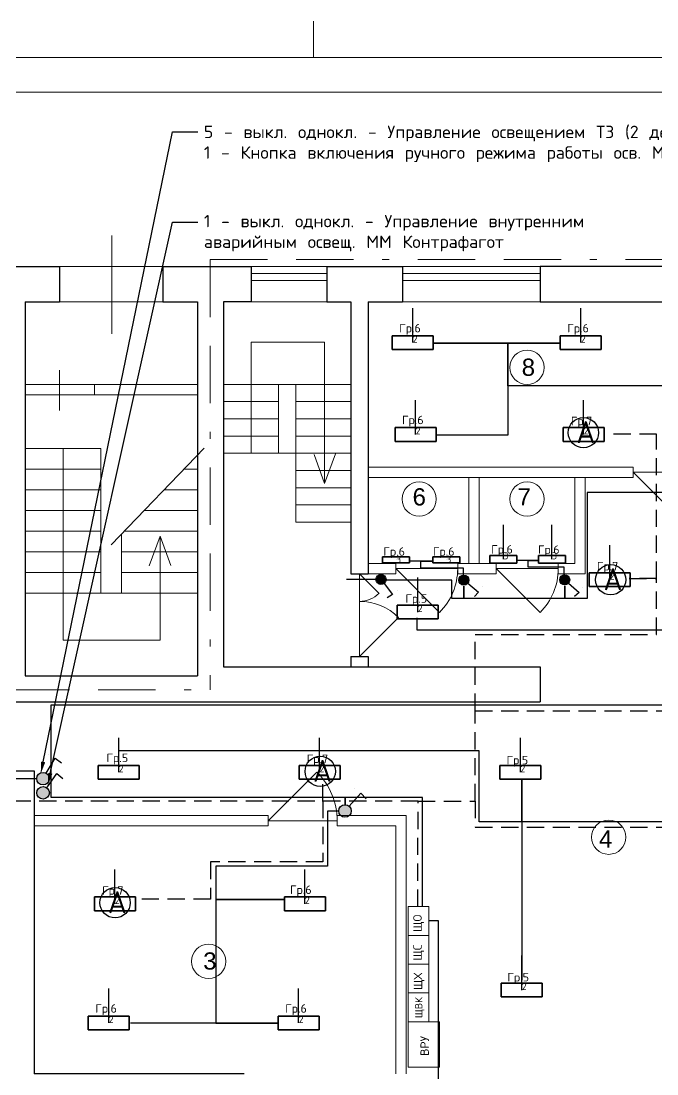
# Model space of a CAD drawing. Header units: metres. Extents: x -472 to 201, y -446 to -235.
# Drawn here: x -78.41 to -69.18, y -327.59 to -312.3 of the extents above; entities that cross this region are included whole.
import ezdxf
from ezdxf import colors
from ezdxf.entities.mleader import LeaderData, LeaderLine
from ezdxf.enums import TextEntityAlignment as Align
from ezdxf.math import Vec2, Vec3

# ---------------------------------------------------------------- set-up
doc = ezdxf.new("R2010")
doc.units = ezdxf.units.M
doc.header["$MEASUREMENT"] = 0
doc.linetypes.add('( Border )', pattern=[1.751, 0.5, -0.25, 0.5, -0.25, 0.001, -0.25])
doc.linetypes.add('( Hidden )', pattern=[0.375, 0.25, -0.125])
for name, color, linetype, lineweight in [('_Электрика', 7, 'Continuous', 15), ('Level 50', 7, 'Continuous', 0), ('Level 63', 7, 'Continuous', 0)]:
    doc.layers.add(name, color=color, linetype=linetype, lineweight=lineweight)
for name, color, linetype in [('DLXLUM', 220, 'Continuous'), ('DLXLUMEX', 220, 'Continuous'), ('Электрика', 7, 'Continuous')]:
    doc.layers.add(name, color=color, linetype=linetype)
doc.styles.get("Standard").update_dxf_attribs({"font": 'txt.shx'})
doc.styles.add('Style-Arial', font='arial.ttf')

# ---------------------------------------------------------------- blocks, each defined once
blk = doc.blocks.new('*U73')
at = {"color": 1}
blk.add_line((0, 0), (0, 500), dxfattribs=at)
for p, q in [((297.5, 100), (-297.5, 100)), ((-297.5, 100), (-297.5, -100)), ((-297.5, 100), (-297.5, -100)), ((-297.5, -100), (-297.5, 100)), ((-297.5, 100), (-297.5, 100)), ((297.5, 100), (-297.5, 100)), ((-297.5, 100), (-297.5, 100)), ((-297.5, 100), (297.5, 100)), ((-297.5, -100), (-297.5, 100)), ((-297.5, 100), (297.5, 100)), ((297.5, -100), (297.5, 100)), ((297.5, 100), (297.5, 100)), ((297.5, -100), (297.5, 100)), ((297.5, 100), (297.5, 100)), ((297.5, 100), (297.5, -100)), ((297.5, 100), (297.5, -100)), ((-297.5, -100), (297.5, -100)), ((-297.5, -100), (297.5, -100)), ((297.5, -100), (-297.5, -100)), ((-297.5, -100), (-297.5, -100)), ((-297.5, -100), (-297.5, -100)), ((297.5, -100), (-297.5, -100)), ((297.5, -100), (297.5, -100)), ((297.5, -100), (297.5, -100))]:
    blk.add_line(p, q)
at = {"layer": 'DLXLUMEX', "color": 7}
blk.add_text('2', height=100, dxfattribs=at).set_placement((0, 0))
blk = doc.blocks.new('*U74')
at = {"color": 1}
blk.add_line((0, 0), (0, 500), dxfattribs=at)
for p, q in [((297.5, 100), (-297.5, 100)), ((-297.5, 100), (-297.5, -100)), ((-297.5, 100), (-297.5, -100)), ((-297.5, -100), (-297.5, 100)), ((-297.5, 100), (-297.5, 100)), ((297.5, 100), (-297.5, 100)), ((-297.5, 100), (-297.5, 100)), ((-297.5, 100), (297.5, 100)), ((-297.5, -100), (-297.5, 100)), ((-297.5, 100), (297.5, 100)), ((297.5, -100), (297.5, 100)), ((297.5, 100), (297.5, 100)), ((297.5, -100), (297.5, 100)), ((297.5, 100), (297.5, 100)), ((297.5, 100), (297.5, -100)), ((297.5, 100), (297.5, -100)), ((-297.5, -100), (297.5, -100)), ((-297.5, -100), (297.5, -100)), ((297.5, -100), (-297.5, -100)), ((-297.5, -100), (-297.5, -100)), ((-297.5, -100), (-297.5, -100)), ((297.5, -100), (-297.5, -100)), ((297.5, -100), (297.5, -100)), ((297.5, -100), (297.5, -100))]:
    blk.add_line(p, q)
at = {"layer": 'DLXLUMEX', "color": 7}
blk.add_text('2', height=100, dxfattribs=at).set_placement((0, 0))
blk = doc.blocks.new('*U75')
at = {"color": 1}
blk.add_line((0, 0), (0, 500), dxfattribs=at)
for p, q in [((297.5, 100), (-297.5, 100)), ((-297.5, 100), (-297.5, -100)), ((-297.5, 100), (-297.5, -100)), ((-297.5, -100), (-297.5, 100)), ((-297.5, 100), (-297.5, 100)), ((297.5, 100), (-297.5, 100)), ((-297.5, 100), (-297.5, 100)), ((-297.5, 100), (297.5, 100)), ((-297.5, -100), (-297.5, 100)), ((-297.5, 100), (297.5, 100)), ((297.5, -100), (297.5, 100)), ((297.5, 100), (297.5, 100)), ((297.5, -100), (297.5, 100)), ((297.5, 100), (297.5, 100)), ((297.5, 100), (297.5, -100)), ((297.5, 100), (297.5, -100)), ((-297.5, -100), (297.5, -100)), ((-297.5, -100), (297.5, -100)), ((297.5, -100), (-297.5, -100)), ((-297.5, -100), (-297.5, -100)), ((-297.5, -100), (-297.5, -100)), ((297.5, -100), (-297.5, -100)), ((297.5, -100), (297.5, -100)), ((297.5, -100), (297.5, -100))]:
    blk.add_line(p, q)
at = {"layer": 'DLXLUMEX', "color": 7}
blk.add_text('2', height=100, dxfattribs=at).set_placement((0, 0))
blk = doc.blocks.new('*U77')
at = {"color": 1}
blk.add_line((0, 0), (0, 500), dxfattribs=at)
for p, q in [((297.5, 100), (-297.5, 100)), ((-297.5, 100), (-297.5, -100)), ((-297.5, -100), (-297.5, 100)), ((-297.5, 100), (-297.5, 100)), ((-297.5, 100), (-297.5, -100)), ((297.5, 100), (-297.5, 100)), ((-297.5, 100), (-297.5, 100)), ((-297.5, 100), (297.5, 100)), ((-297.5, -100), (-297.5, 100)), ((-297.5, 100), (297.5, 100)), ((297.5, -100), (297.5, 100)), ((297.5, 100), (297.5, 100)), ((297.5, -100), (297.5, 100)), ((297.5, 100), (297.5, 100)), ((297.5, 100), (297.5, -100)), ((297.5, 100), (297.5, -100)), ((-297.5, -100), (297.5, -100)), ((-297.5, -100), (297.5, -100)), ((297.5, -100), (-297.5, -100)), ((-297.5, -100), (-297.5, -100)), ((-297.5, -100), (-297.5, -100)), ((297.5, -100), (-297.5, -100)), ((297.5, -100), (297.5, -100)), ((297.5, -100), (297.5, -100))]:
    blk.add_line(p, q)
at = {"layer": 'DLXLUMEX', "color": 7}
blk.add_text('2', height=100, dxfattribs=at).set_placement((0, 0))
blk = doc.blocks.new('*U79')
at = {"color": 1}
blk.add_line((0, 0), (0, 500), dxfattribs=at)
for p, q in [((297.5, 100), (-297.5, 100)), ((-297.5, 100), (-297.5, -100)), ((-297.5, 100), (-297.5, -100)), ((-297.5, -100), (-297.5, 100)), ((-297.5, 100), (-297.5, 100)), ((297.5, 100), (-297.5, 100)), ((-297.5, 100), (-297.5, 100)), ((-297.5, 100), (297.5, 100)), ((-297.5, -100), (-297.5, 100)), ((-297.5, 100), (297.5, 100)), ((297.5, -100), (297.5, 100)), ((297.5, 100), (297.5, 100)), ((297.5, -100), (297.5, 100)), ((297.5, 100), (297.5, 100)), ((297.5, 100), (297.5, -100)), ((297.5, 100), (297.5, -100)), ((-297.5, -100), (297.5, -100)), ((-297.5, -100), (297.5, -100)), ((297.5, -100), (-297.5, -100)), ((-297.5, -100), (-297.5, -100)), ((-297.5, -100), (-297.5, -100)), ((297.5, -100), (-297.5, -100)), ((297.5, -100), (297.5, -100)), ((297.5, -100), (297.5, -100))]:
    blk.add_line(p, q)
at = {"layer": 'DLXLUMEX', "color": 7}
blk.add_text('2', height=100, dxfattribs=at).set_placement((0, 0))
blk = doc.blocks.new('*U82')
at = {"color": 1}
blk.add_line((0, 0), (0, 500), dxfattribs=at)
for p, q in [((297.5, 100), (-297.5, 100)), ((-297.5, 100), (-297.5, -100)), ((-297.5, 100), (-297.5, -100)), ((-297.5, -100), (-297.5, 100)), ((-297.5, 100), (-297.5, 100)), ((297.5, 100), (-297.5, 100)), ((-297.5, 100), (-297.5, 100)), ((-297.5, 100), (297.5, 100)), ((-297.5, -100), (-297.5, 100)), ((-297.5, 100), (297.5, 100)), ((297.5, -100), (297.5, 100)), ((297.5, 100), (297.5, 100)), ((297.5, -100), (297.5, 100)), ((297.5, 100), (297.5, 100)), ((297.5, 100), (297.5, -100)), ((297.5, 100), (297.5, -100)), ((-297.5, -100), (297.5, -100)), ((-297.5, -100), (297.5, -100)), ((297.5, -100), (-297.5, -100)), ((-297.5, -100), (-297.5, -100)), ((-297.5, -100), (-297.5, -100)), ((297.5, -100), (-297.5, -100)), ((297.5, -100), (297.5, -100)), ((297.5, -100), (297.5, -100))]:
    blk.add_line(p, q)
at = {"layer": 'DLXLUMEX', "color": 7}
blk.add_text('2', height=100, dxfattribs=at).set_placement((0, 0))
blk = doc.blocks.new('*U83')
at = {"color": 1}
blk.add_line((0, 0), (0, 500), dxfattribs=at)
for p, q in [((297.5, 100), (-297.5, 100)), ((-297.5, 100), (-297.5, -100)), ((-297.5, 100), (-297.5, -100)), ((-297.5, -100), (-297.5, 100)), ((-297.5, 100), (-297.5, 100)), ((297.5, 100), (-297.5, 100)), ((-297.5, 100), (-297.5, 100)), ((-297.5, 100), (297.5, 100)), ((-297.5, -100), (-297.5, 100)), ((-297.5, 100), (297.5, 100)), ((297.5, -100), (297.5, 100)), ((297.5, 100), (297.5, 100)), ((297.5, -100), (297.5, 100)), ((297.5, 100), (297.5, 100)), ((297.5, 100), (297.5, -100)), ((297.5, 100), (297.5, -100)), ((-297.5, -100), (297.5, -100)), ((-297.5, -100), (297.5, -100)), ((297.5, -100), (-297.5, -100)), ((-297.5, -100), (-297.5, -100)), ((-297.5, -100), (-297.5, -100)), ((297.5, -100), (-297.5, -100)), ((297.5, -100), (297.5, -100)), ((297.5, -100), (297.5, -100))]:
    blk.add_line(p, q)
at = {"layer": 'DLXLUMEX', "color": 7}
blk.add_text('2', height=100, dxfattribs=at).set_placement((0, 0))
blk = doc.blocks.new('*U84')
at = {"color": 1}
blk.add_line((0, 0), (0, 500), dxfattribs=at)
for p, q in [((297.5, 100), (-297.5, 100)), ((-297.5, 100), (-297.5, -100)), ((-297.5, 100), (-297.5, -100)), ((-297.5, -100), (-297.5, 100)), ((-297.5, 100), (-297.5, 100)), ((297.5, 100), (-297.5, 100)), ((-297.5, 100), (-297.5, 100)), ((-297.5, 100), (297.5, 100)), ((-297.5, -100), (-297.5, 100)), ((-297.5, 100), (297.5, 100)), ((297.5, -100), (297.5, 100)), ((297.5, 100), (297.5, 100)), ((297.5, -100), (297.5, 100)), ((297.5, 100), (297.5, 100)), ((297.5, 100), (297.5, -100)), ((297.5, 100), (297.5, -100)), ((-297.5, -100), (297.5, -100)), ((-297.5, -100), (297.5, -100)), ((297.5, -100), (-297.5, -100)), ((-297.5, -100), (-297.5, -100)), ((-297.5, -100), (-297.5, -100)), ((297.5, -100), (-297.5, -100)), ((297.5, -100), (297.5, -100)), ((297.5, -100), (297.5, -100))]:
    blk.add_line(p, q)
at = {"layer": 'DLXLUMEX', "color": 7}
blk.add_text('2', height=100, dxfattribs=at).set_placement((0, 0))
blk = doc.blocks.new('*U85')
at = {"color": 1}
blk.add_line((0, 0), (0, 500), dxfattribs=at)
for p, q in [((297.5, 100), (-297.5, 100)), ((-297.5, 100), (-297.5, -100)), ((-297.5, 100), (-297.5, -100)), ((-297.5, -100), (-297.5, 100)), ((-297.5, 100), (-297.5, 100)), ((297.5, 100), (-297.5, 100)), ((-297.5, 100), (-297.5, 100)), ((-297.5, 100), (297.5, 100)), ((-297.5, -100), (-297.5, 100)), ((-297.5, 100), (297.5, 100)), ((297.5, -100), (297.5, 100)), ((297.5, 100), (297.5, 100)), ((297.5, -100), (297.5, 100)), ((297.5, 100), (297.5, 100)), ((297.5, 100), (297.5, -100)), ((297.5, 100), (297.5, -100)), ((-297.5, -100), (297.5, -100)), ((-297.5, -100), (297.5, -100)), ((297.5, -100), (-297.5, -100)), ((-297.5, -100), (-297.5, -100)), ((-297.5, -100), (-297.5, -100)), ((297.5, -100), (-297.5, -100)), ((297.5, -100), (297.5, -100)), ((297.5, -100), (297.5, -100))]:
    blk.add_line(p, q)
at = {"layer": 'DLXLUMEX', "color": 7}
blk.add_text('2', height=100, dxfattribs=at).set_placement((0, 0))
blk = doc.blocks.new('*U86')
at = {"color": 1}
blk.add_line((0, 0), (0, 500), dxfattribs=at)
for p, q in [((297.5, 100), (-297.5, 100)), ((-297.5, 100), (-297.5, -100)), ((-297.5, 100), (-297.5, -100)), ((-297.5, -100), (-297.5, 100)), ((-297.5, 100), (-297.5, 100)), ((297.5, 100), (-297.5, 100)), ((-297.5, 100), (-297.5, 100)), ((-297.5, 100), (297.5, 100)), ((-297.5, -100), (-297.5, 100)), ((-297.5, 100), (297.5, 100)), ((297.5, -100), (297.5, 100)), ((297.5, 100), (297.5, 100)), ((297.5, -100), (297.5, 100)), ((297.5, 100), (297.5, 100)), ((297.5, 100), (297.5, -100)), ((297.5, 100), (297.5, -100)), ((-297.5, -100), (297.5, -100)), ((-297.5, -100), (297.5, -100)), ((297.5, -100), (-297.5, -100)), ((-297.5, -100), (-297.5, -100)), ((-297.5, -100), (-297.5, -100)), ((297.5, -100), (-297.5, -100)), ((297.5, -100), (297.5, -100)), ((297.5, -100), (297.5, -100))]:
    blk.add_line(p, q)
at = {"layer": 'DLXLUMEX', "color": 7}
blk.add_text('2', height=100, dxfattribs=at).set_placement((0, 0))
blk = doc.blocks.new('*U90')
at = {"color": 1}
blk.add_line((0, 0), (0, 500), dxfattribs=at)
for p, q in [((297.5, 100), (-297.5, 100)), ((-297.5, 100), (-297.5, -100)), ((-297.5, 100), (-297.5, -100)), ((-297.5, -100), (-297.5, 100)), ((-297.5, 100), (-297.5, 100)), ((297.5, 100), (-297.5, 100)), ((-297.5, 100), (-297.5, 100)), ((-297.5, 100), (297.5, 100)), ((-297.5, -100), (-297.5, 100)), ((-297.5, 100), (297.5, 100)), ((297.5, -100), (297.5, 100)), ((297.5, 100), (297.5, 100)), ((297.5, -100), (297.5, 100)), ((297.5, 100), (297.5, 100)), ((297.5, 100), (297.5, -100)), ((297.5, 100), (297.5, -100)), ((-297.5, -100), (297.5, -100)), ((-297.5, -100), (297.5, -100)), ((297.5, -100), (-297.5, -100)), ((-297.5, -100), (-297.5, -100)), ((-297.5, -100), (-297.5, -100)), ((297.5, -100), (-297.5, -100)), ((297.5, -100), (297.5, -100)), ((297.5, -100), (297.5, -100))]:
    blk.add_line(p, q)
at = {"layer": 'DLXLUMEX', "color": 7}
blk.add_text('2', height=100, dxfattribs=at).set_placement((0, 0))
blk = doc.blocks.new('*U91')
at = {"color": 1}
blk.add_line((0, 0), (0, 500), dxfattribs=at)
for p, q in [((297.5, 100), (-297.5, 100)), ((-297.5, 100), (-297.5, -100)), ((-297.5, 100), (-297.5, -100)), ((-297.5, -100), (-297.5, 100)), ((-297.5, 100), (-297.5, 100)), ((297.5, 100), (-297.5, 100)), ((-297.5, 100), (-297.5, 100)), ((-297.5, 100), (297.5, 100)), ((-297.5, -100), (-297.5, 100)), ((-297.5, 100), (297.5, 100)), ((297.5, -100), (297.5, 100)), ((297.5, 100), (297.5, 100)), ((297.5, -100), (297.5, 100)), ((297.5, 100), (297.5, 100)), ((297.5, 100), (297.5, -100)), ((297.5, 100), (297.5, -100)), ((-297.5, -100), (297.5, -100)), ((-297.5, -100), (297.5, -100)), ((297.5, -100), (-297.5, -100)), ((-297.5, -100), (-297.5, -100)), ((-297.5, -100), (-297.5, -100)), ((297.5, -100), (-297.5, -100)), ((297.5, -100), (297.5, -100)), ((297.5, -100), (297.5, -100))]:
    blk.add_line(p, q)
at = {"layer": 'DLXLUMEX', "color": 7}
blk.add_text('2', height=100, dxfattribs=at).set_placement((0, 0))
blk = doc.blocks.new('*U93')
at = {"color": 1}
blk.add_line((0, 0), (0, 500), dxfattribs=at)
for p, q in [((297.5, 100), (-297.5, 100)), ((-297.5, 100), (-297.5, -100)), ((-297.5, 100), (-297.5, -100)), ((-297.5, -100), (-297.5, 100)), ((-297.5, 100), (-297.5, 100)), ((297.5, 100), (-297.5, 100)), ((-297.5, 100), (-297.5, 100)), ((-297.5, 100), (297.5, 100)), ((-297.5, -100), (-297.5, 100)), ((-297.5, 100), (297.5, 100)), ((297.5, -100), (297.5, 100)), ((297.5, 100), (297.5, 100)), ((297.5, -100), (297.5, 100)), ((297.5, 100), (297.5, 100)), ((297.5, 100), (297.5, -100)), ((297.5, 100), (297.5, -100)), ((-297.5, -100), (297.5, -100)), ((-297.5, -100), (297.5, -100)), ((297.5, -100), (-297.5, -100)), ((-297.5, -100), (-297.5, -100)), ((-297.5, -100), (-297.5, -100)), ((297.5, -100), (-297.5, -100)), ((297.5, -100), (297.5, -100)), ((297.5, -100), (297.5, -100))]:
    blk.add_line(p, q)
at = {"layer": 'DLXLUMEX', "color": 7}
blk.add_text('2', height=100, dxfattribs=at).set_placement((0, 0))
blk = doc.blocks.new('*U94')
at = {"color": 1}
blk.add_line((0, 0), (0, 500), dxfattribs=at)
for p, q in [((297.5, 100), (-297.5, 100)), ((-297.5, 100), (-297.5, -100)), ((-297.5, 100), (-297.5, -100)), ((-297.5, -100), (-297.5, 100)), ((-297.5, 100), (-297.5, 100)), ((297.5, 100), (-297.5, 100)), ((-297.5, 100), (-297.5, 100)), ((-297.5, 100), (297.5, 100)), ((-297.5, -100), (-297.5, 100)), ((-297.5, 100), (297.5, 100)), ((297.5, -100), (297.5, 100)), ((297.5, 100), (297.5, 100)), ((297.5, -100), (297.5, 100)), ((297.5, 100), (297.5, 100)), ((297.5, 100), (297.5, -100)), ((297.5, 100), (297.5, -100)), ((-297.5, -100), (297.5, -100)), ((-297.5, -100), (297.5, -100)), ((297.5, -100), (-297.5, -100)), ((-297.5, -100), (-297.5, -100)), ((-297.5, -100), (-297.5, -100)), ((297.5, -100), (-297.5, -100)), ((297.5, -100), (297.5, -100)), ((297.5, -100), (297.5, -100))]:
    blk.add_line(p, q)
at = {"layer": 'DLXLUMEX', "color": 7}
blk.add_text('2', height=100, dxfattribs=at).set_placement((0, 0))
blk = doc.blocks.new('*U95')
at = {"color": 1}
blk.add_line((0, 0), (0, 500), dxfattribs=at)
for p, q in [((196, 54), (-196, 54)), ((-196, 54), (-196, -54)), ((-196, 54), (-196, -54)), ((-196, -54), (-196, 54)), ((-196, 54), (-196, 54)), ((196, 54), (-196, 54)), ((-196, 54), (-196, 54)), ((-196, 54), (196, 54)), ((-196, -54), (-196, 54)), ((-196, 54), (196, 54)), ((196, -54), (196, 54)), ((196, 54), (196, 54)), ((196, -54), (196, 54)), ((196, 54), (196, 54)), ((196, 54), (196, -54)), ((196, 54), (196, -54)), ((-196, -54), (196, -54)), ((-196, -54), (196, -54)), ((196, -54), (-196, -54)), ((-196, -54), (-196, -54)), ((-196, -54), (-196, -54)), ((196, -54), (-196, -54)), ((196, -54), (196, -54)), ((196, -54), (196, -54))]:
    blk.add_line(p, q)
at = {"layer": 'DLXLUMEX', "color": 7}
blk.add_text('3', height=100, dxfattribs=at).set_placement((0, 0))
blk = doc.blocks.new('*U96')
at = {"color": 1}
blk.add_line((0, 0), (0, 500), dxfattribs=at)
for p, q in [((196, 54), (-196, 54)), ((-196, 54), (-196, -54)), ((-196, 54), (-196, -54)), ((-196, -54), (-196, 54)), ((-196, 54), (-196, 54)), ((196, 54), (-196, 54)), ((-196, 54), (-196, 54)), ((-196, 54), (196, 54)), ((-196, -54), (-196, 54)), ((-196, 54), (196, 54)), ((196, -54), (196, 54)), ((196, 54), (196, 54)), ((196, -54), (196, 54)), ((196, 54), (196, 54)), ((196, 54), (196, -54)), ((196, 54), (196, -54)), ((-196, -54), (196, -54)), ((-196, -54), (196, -54)), ((196, -54), (-196, -54)), ((-196, -54), (-196, -54)), ((-196, -54), (-196, -54)), ((196, -54), (-196, -54)), ((196, -54), (196, -54)), ((196, -54), (196, -54))]:
    blk.add_line(p, q)
at = {"layer": 'DLXLUMEX', "color": 7}
blk.add_text('3', height=100, dxfattribs=at).set_placement((0, 0))
blk = doc.blocks.new('*U97')
for p, q in [((196, 84), (-196, 84)), ((-196, 84), (-196, 0)), ((-196, 84), (196, 84)), ((-196, 0), (-196, 84)), ((-196, 84), (-196, 84)), ((-196, 84), (-196, 0)), ((-196, 0), (-196, 84)), ((-196, 84), (196, 84)), ((196, 84), (-196, 84)), ((-196, 84), (-196, 84)), ((-196, 0), (-196, 0)), ((-196, 0), (196, 0)), ((196, 0), (-196, 0)), ((-196, 0), (196, 0)), ((196, 0), (-196, 0)), ((-196, 0), (-196, 0)), ((196, 0), (196, 84)), ((196, 84), (196, 0)), ((196, 0), (196, 84)), ((196, 84), (196, 84)), ((196, 84), (196, 0)), ((196, 84), (196, 84)), ((196, 0), (196, 0)), ((196, 0), (196, 0))]:
    blk.add_line(p, q)
at = {"color": 1}
blk.add_line((0, 42), (0, 42), dxfattribs=at)
at = {"layer": 'DLXLUMEX', "color": 7}
blk.add_text('3', height=100, dxfattribs=at).set_placement((0, 0))
blk = doc.blocks.new('*U98')
for p, q in [((196, 84), (-196, 84)), ((-196, 84), (-196, 0)), ((-196, 84), (196, 84)), ((-196, 0), (-196, 84)), ((-196, 84), (-196, 84)), ((-196, 84), (-196, 0)), ((-196, 0), (-196, 84)), ((-196, 84), (196, 84)), ((196, 84), (-196, 84)), ((-196, 84), (-196, 84)), ((-196, 0), (-196, 0)), ((-196, 0), (196, 0)), ((196, 0), (-196, 0)), ((-196, 0), (196, 0)), ((196, 0), (-196, 0)), ((-196, 0), (-196, 0)), ((196, 0), (196, 84)), ((196, 84), (196, 0)), ((196, 0), (196, 84)), ((196, 84), (196, 84)), ((196, 84), (196, 0)), ((196, 84), (196, 84)), ((196, 0), (196, 0)), ((196, 0), (196, 0))]:
    blk.add_line(p, q)
at = {"color": 1}
blk.add_line((0, 42), (0, 42), dxfattribs=at)
at = {"layer": 'DLXLUMEX', "color": 7}
blk.add_text('3', height=100, dxfattribs=at).set_placement((0, 0))
blk = doc.blocks.new('*U224')
at = {"true_color": 0xffffff}
h = blk.add_hatch(color=7, dxfattribs=at)
h.dxf.hatch_style = 1
h.paths.add_polyline_path([(10.21, 6.11, 1), (0.09, 4.19, 1)])
at = {"color": 0, "lineweight": 30}
for p, q in [((1.43, 24.8), (1.43, 24.8)), ((5.84, 10.25), (7.78, 24.57)), ((7.78, 24.57), (13.91, 23.13))]:
    blk.add_line(p, q, dxfattribs=at)
blk.add_circle((5.15, 5.15), 5.15, dxfattribs=at)
blk = doc.blocks.new('Выкл.ОУ.IP20-23.однополюсный')
at = {"true_color": 0xffffff}
h = blk.add_hatch(color=7, dxfattribs=at)
h.dxf.hatch_style = 1
h.paths.add_polyline_path([(10.3, 5.15, 1), (0, 5.15, 1)])
at = {"color": 0, "lineweight": 30}
for p, q in [((5.15, 25.15), (5.15, 25.15)), ((6.78, 10.03), (11.35, 23.75)), ((11.35, 23.75), (17.1, 21.19))]:
    blk.add_line(p, q, dxfattribs=at)
blk.add_circle((5.15, 5.15), 5.15, dxfattribs=at)
blk = doc.blocks.new('*U218')
at = {"true_color": 0xffffff}
h = blk.add_hatch(color=7, dxfattribs=at)
h.dxf.hatch_style = 1
h.paths.add_polyline_path([(21.4, 9.1, 1), (21.3, 19.4, 1)])
at = {"color": 0, "lineweight": 30}
for p, q in [((26.2, 12.7), (40, 8.2)), ((41.4, 14.4), (41.4, 14.4)), ((40, 8.2), (37.4, 2.4))]:
    blk.add_line(p, q, dxfattribs=at)
blk.add_circle((21.4, 14.3), 5.15, dxfattribs=at)
blk = doc.blocks.new('*U217')
at = {"true_color": 0xffffff}
h = blk.add_hatch(color=7, dxfattribs=at)
h.dxf.hatch_style = 1
h.paths.add_polyline_path([(4.8, 2, 1), (4.4, 12.3, 1)])
at = {"color": 0, "lineweight": 30}
for p, q in [((9.5, 5.8), (23.4, 1.8)), ((23.4, 1.8), (21.1, -4)), ((24.6, 8.1), (24.6, 8.1))]:
    blk.add_line(p, q, dxfattribs=at)
blk.add_circle((4.6, 7.2), 5.15, dxfattribs=at)
blk = doc.blocks.new('*U221')
at = {"true_color": 0xffffff}
h = blk.add_hatch(color=7, dxfattribs=at)
h.dxf.hatch_style = 1
h.paths.add_polyline_path([(-10.4, -4.5, 1), (-8.4, 5.6, 1)])
at = {"color": 0, "lineweight": 30}
for p, q in [((-4.9, -2), (7.6, -9.2)), ((7.6, -9.2), (4, -14.3)), ((10.2, -3.4), (10.2, -3.4))]:
    blk.add_line(p, q, dxfattribs=at)
blk.add_circle((-9.4, 0.5), 5.15, dxfattribs=at)
blk = doc.blocks.new('*U225')
at = {"true_color": 0xffffff}
h = blk.add_hatch(color=7, dxfattribs=at)
h.dxf.hatch_style = 1
h.paths.add_polyline_path([(10.27, 5.7, 1), (0.03, 4.59, 1)])
at = {"color": 0, "lineweight": 30}
for p, q in [((2.99, 25.03), (2.99, 25.03)), ((6.24, 10.18), (9.3, 24.31)), ((9.3, 24.31), (15.3, 22.38))]:
    blk.add_line(p, q, dxfattribs=at)
blk.add_circle((5.15, 5.15), 5.15, dxfattribs=at)

msp = doc.modelspace()

# ---------------------------------------------------------------- linework, layer by layer
at = {"color": 7, "linetype": 'Continuous', "lineweight": 13}
for p, q in [((-77.098, -315.416), (-77.098, -316.846)), ((-77.854, -315.868), (-76.354, -315.868)), ((-73.974, -315.868), (-75.074, -315.868)), ((-70.874, -315.868), (-72.874, -315.868)), ((-76.354, -316.378), (-77.854, -316.378)), ((-75.074, -316.378), (-73.974, -316.378)), ((-72.874, -316.378), (-70.874, -316.378)), ((-77.856, -317.373), (-77.856, -317.955)), ((-78.354, -317.578), (-75.854, -317.578)), ((-77.346, -317.578), (-77.346, -317.728)), ((-78.354, -317.728), (-75.854, -317.728)), ((-73.374, -318.778), (-69.524, -318.778)), ((-69.524, -318.778), (-69.524, -318.928)), ((-73.374, -318.928), (-69.524, -318.928)), ((-71.914, -318.928), (-71.914, -320.178)), ((-71.764, -318.928), (-71.764, -320.178)), ((-70.374, -318.928), (-70.374, -320.178)), ((-70.224, -318.928), (-70.224, -320.328)), ((-73.374, -320.178), (-72.974, -320.178)), ((-72.974, -320.178), (-72.974, -320.328)), ((-72.074, -320.178), (-72.074, -320.328)), ((-72.074, -320.178), (-71.514, -320.178)), ((-71.514, -320.178), (-71.514, -320.328)), ((-70.614, -320.178), (-70.614, -320.328)), ((-70.614, -320.178), (-70.374, -320.178)), ((-73.374, -320.328), (-72.974, -320.328)), ((-72.074, -320.328), (-71.514, -320.328)), ((-70.614, -320.328), (-70.224, -320.328)), ((-74.824, -323.838), (-78.224, -323.838)), ((-74.824, -323.838), (-74.824, -323.988)), ((-72.824, -323.838), (-73.824, -323.838)), ((-73.824, -323.838), (-73.824, -323.988)), ((-72.824, -323.838), (-72.824, -327.588)), ((-74.824, -323.988), (-78.224, -323.988)), ((-72.974, -323.988), (-73.824, -323.988)), ((-72.974, -323.988), (-72.974, -327.588))]:
    msp.add_line(p, q, dxfattribs=at)
at = {"color": 7, "linetype": 'Continuous', "lineweight": 30}
for p, q in [((-79.134, -315.868), (-77.854, -315.868)), ((-77.854, -315.868), (-77.854, -316.378)), ((-76.354, -315.868), (-76.354, -316.378)), ((-76.354, -315.868), (-75.074, -315.868)), ((-75.074, -315.868), (-75.074, -316.378)), ((-73.974, -315.868), (-73.974, -316.378)), ((-73.974, -315.868), (-72.874, -315.868)), ((-72.874, -315.868), (-72.874, -316.378)), ((-70.874, -315.868), (-70.874, -316.378)), ((-65.764, -315.868), (-70.874, -315.868)), ((-78.354, -316.378), (-78.354, -321.808)), ((-78.354, -316.378), (-77.854, -316.378)), ((-76.354, -316.378), (-75.854, -316.378)), ((-75.854, -316.378), (-75.854, -321.808)), ((-75.474, -316.378), (-75.474, -321.678)), ((-75.074, -316.378), (-75.474, -316.378)), ((-73.974, -316.378), (-73.624, -316.378)), ((-73.624, -316.378), (-73.624, -320.328)), ((-73.374, -316.378), (-72.874, -316.378)), ((-73.374, -316.378), (-73.374, -320.328)), ((-70.874, -316.378), (-66.274, -316.378)), ((-73.624, -320.328), (-73.374, -320.328)), ((-73.624, -321.528), (-73.374, -321.528)), ((-73.624, -321.528), (-73.624, -321.678)), ((-73.374, -321.528), (-73.374, -321.678)), ((-75.474, -321.678), (-70.874, -321.678)), ((-70.874, -321.678), (-70.874, -322.188)), ((-78.354, -321.808), (-75.854, -321.808)), ((-78.734, -322.188), (-78.224, -322.188)), ((-78.224, -322.188), (-70.874, -322.188)), ((-78.734, -323.188), (-78.224, -323.188)), ((-78.224, -323.188), (-78.224, -327.588)), ((-75.174, -327.588), (-78.224, -327.588))]:
    msp.add_line(p, q, dxfattribs=at)
at = {"color": 1, "linetype": '( Border )', "lineweight": 13, "ltscale": 1.666667}
for p, q in [((-75.67, -315.767), (-65.679, -315.767)), ((-75.67, -315.767), (-75.67, -322.011)), ((-78.545, -322.011), (-75.67, -322.011))]:
    msp.add_line(p, q, dxfattribs=at)
at = {"color": 7, "linetype": 'Continuous', "lineweight": 0}
for p, q in [((-73.974, -315.968), (-75.074, -315.968)), ((-70.874, -315.968), (-72.874, -315.968)), ((-73.974, -316.068), (-75.074, -316.068)), ((-70.874, -316.068), (-72.874, -316.068)), ((-75.474, -317.578), (-73.624, -317.578)), ((-74.674, -317.578), (-74.674, -318.578)), ((-74.424, -319.578), (-74.424, -317.578)), ((-75.474, -317.828), (-74.674, -317.828)), ((-74.424, -317.828), (-73.624, -317.828)), ((-75.474, -318.078), (-74.674, -318.078)), ((-74.424, -318.078), (-73.624, -318.078)), ((-75.474, -318.328), (-74.674, -318.328)), ((-74.424, -318.328), (-73.624, -318.328)), ((-75.755, -318.504), (-77.107, -319.908)), ((-78.354, -318.508), (-77.254, -318.508)), ((-77.254, -318.508), (-77.254, -320.608)), ((-75.474, -318.578), (-74.424, -318.578)), ((-74.424, -318.578), (-73.624, -318.578)), ((-74.16, -318.596), (-74.007, -319.019)), ((-73.847, -318.587), (-74.007, -319.019)), ((-78.354, -318.808), (-77.254, -318.808)), ((-76.047, -318.808), (-75.854, -318.808)), ((-74.424, -318.828), (-73.624, -318.828)), ((-69.524, -318.853), (-68.624, -318.853)), ((-69.524, -318.853), (-68.888, -319.489)), ((-78.354, -319.108), (-77.254, -319.108)), ((-76.336, -319.108), (-75.854, -319.108)), ((-74.424, -319.078), (-73.624, -319.078)), ((-78.354, -319.408), (-77.254, -319.408)), ((-76.625, -319.408), (-75.854, -319.408)), ((-74.424, -319.328), (-73.624, -319.328)), ((-78.354, -319.708), (-77.254, -319.708)), ((-76.914, -319.708), (-75.854, -319.708)), ((-74.424, -319.578), (-73.624, -319.578)), ((-76.954, -319.75), (-76.954, -320.608)), ((-76.392, -319.782), (-76.552, -320.213)), ((-76.392, -319.782), (-76.239, -320.205)), ((-78.354, -320.008), (-77.254, -320.008)), ((-76.954, -320.008), (-75.854, -320.008)), ((-78.354, -320.308), (-77.254, -320.308)), ((-76.954, -320.308), (-75.854, -320.308)), ((-73.499, -320.328), (-73.499, -321.528)), ((-73.499, -320.328), (-73.217, -320.61)), ((-72.974, -320.253), (-72.074, -320.253)), ((-72.974, -320.253), (-72.338, -320.889)), ((-71.514, -320.253), (-70.614, -320.253)), ((-71.514, -320.253), (-70.878, -320.889)), ((-78.354, -320.608), (-75.854, -320.608)), ((-73.499, -321.528), (-72.934, -320.962)), ((-74.824, -323.913), (-74.117, -323.205)), ((-74.824, -323.913), (-73.824, -323.913))]:
    msp.add_line(p, q, dxfattribs=at)
at = {"color": 7, "linetype": 'Continuous', "lineweight": 0, "flags": 128}
for points in [[(-75.074, -318.578), (-75.074, -316.964), (-74.007, -316.964), (-74.007, -319.019)], [(-77.804, -318.508), (-77.804, -321.289), (-76.392, -321.289), (-76.392, -319.782)]]:
    msp.add_lwpolyline(points, dxfattribs=at)
at = {"color": 7, "linetype": 'Continuous', "lineweight": 13}
for points in [[(-72.793, -325.576), (-72.492, -325.576), (-72.492, -325.158), (-72.793, -325.158)], [(-72.793, -325.994), (-72.492, -325.994), (-72.492, -325.576), (-72.793, -325.576)], [(-72.793, -326.412), (-72.492, -326.412), (-72.492, -325.994), (-72.793, -325.994)], [(-72.793, -326.83), (-72.492, -326.83), (-72.492, -326.412), (-72.793, -326.412)], [(-72.793, -327.49), (-72.338, -327.49), (-72.338, -326.83), (-72.793, -326.83)]]:
    msp.add_lwpolyline(points, close=True, dxfattribs=at)
at = {"color": 7, "linetype": 'Continuous', "lineweight": 0}
for centre in [(-71.066, -317.331), (-72.633, -319.243), (-71.066, -319.243), (-69.88, -324.151), (-75.691, -325.954)]:
    msp.add_circle(centre, 0.249, dxfattribs=at)
at = {"color": 1, "linetype": 'ByBlock', "transparency": 33554687}
for centre in [(-70.248, -318.279), (-69.852, -320.414), (-74.07, -323.195), (-77.049, -325.102)]:
    msp.add_circle(centre, 0.22, dxfattribs=at)
at = {"color": 7, "linetype": 'Continuous', "lineweight": 0}
for centre, radius, start, end in [((-72.974, -320.253), 0.9, 315, 0), ((-71.514, -320.253), 0.9, 315, 0), ((-73.499, -320.328), 0.4, 270, 315), ((-73.499, -321.528), 0.8, 45, 90), ((-74.824, -323.913), 1, 0, 45)]:
    msp.add_arc(centre, radius, start, end, dxfattribs=at)
at = {"layer": '_Электрика', "color": 2, "lineweight": 30, "true_color": 0xf1eb1f}
for points in [[(-68.558, -318.586), (-68.558, -317.601), (-71.348, -317.601), (-71.348, -316.98), (-70.595, -316.98), (-72.43, -316.98), (-71.348, -316.98), (-71.348, -317.601), (-71.348, -318.276), (-71.348, -318.317), (-72.375, -318.317)], [(-71.988, -320.341), (-71.988, -320.244), (-72.608, -320.244), (-72.608, -320.145), (-72.434, -320.145), (-72.767, -320.145)], [(-66.453, -320.061), (-67.304, -320.061), (-67.304, -320.638), (-67.684, -320.638), (-67.684, -320.501), (-67.684, -320.638), (-67.684, -321.147), (-72.662, -321.147), (-72.662, -320.965)], [(-70.526, -320.338), (-70.526, -320.23), (-71.052, -320.23), (-71.052, -320.136), (-70.902, -320.136), (-71.206, -320.136)], [(-73.263, -320.411), (-73.687, -320.411)], [(-78.192, -323.303), (-78.808, -323.303), (-78.808, -323.58), (-79.323, -323.58), (-79.323, -322.721), (-79.51, -322.721), (-79.324, -322.725), (-79.323, -323.58), (-79.775, -323.58), (-79.775, -323.931), (-80.132, -323.931), (-79.775, -323.931), (-79.775, -324.366), (-80.469, -324.366), (-80.469, -325.132), (-80.128, -325.132), (-81.92, -325.132)], [(-71.142, -323.927), (-71.761, -323.927), (-71.761, -322.898), (-77, -322.898), (-77, -323.084)], [(-66.48, -323.927), (-68.244, -323.927), (-68.244, -323.296), (-68.244, -323.927), (-71.142, -323.927), (-71.142, -323.32), (-71.142, -326.228)]]:
    msp.add_lwpolyline(points, dxfattribs=at)
at = {"layer": '_Электрика', "color": 1, "linetype": '( Hidden )', "lineweight": 30}
for points in [[(-71.818, -322.315), (-71.818, -321.211), (-69.186, -321.211), (-69.186, -320.397), (-69.583, -320.397), (-69.186, -320.397), (-69.186, -318.299), (-69.953, -318.299)], [(-71.818, -323.627), (-71.818, -322.315), (-62.977, -322.315), (-62.977, -323.39), (-62.977, -322.315), (-62.577, -322.315), (-62.577, -325.034)], [(-74.03, -323.631), (-74.03, -323.301)], [(-72.653, -325.158), (-72.649, -323.627), (-78.905, -323.627)], [(-74.03, -323.627), (-74.03, -324.511), (-75.662, -324.511), (-75.662, -325.049), (-76.739, -325.049)], [(-72.649, -323.627), (-71.818, -323.627), (-71.818, -324.007), (-68.25, -324.007), (-68.25, -326.249)]]:
    msp.add_lwpolyline(points, dxfattribs=at)
at = {"layer": '_Электрика', "color": 175, "lineweight": 30, "true_color": 0x4554a5}
for points in [[(-66.378, -322.231), (-66.378, -320.187), (-66.173, -320.187), (-66.173, -320.054), (-66.277, -320.054), (-66.173, -320.054), (-66.173, -319.147), (-66.906, -319.147), (-66.906, -319.121), (-66.906, -319.147), (-68.558, -319.147), (-68.558, -318.778), (-68.558, -319.147), (-70.196, -319.147), (-70.196, -320.686), (-70.516, -320.686), (-70.516, -320.503), (-70.516, -320.686), (-71.986, -320.686), (-71.986, -320.508), (-71.986, -320.686), (-72.158, -320.686), (-72.158, -320.422), (-73.114, -320.422)], [(-77.976, -323.302), (-77.976, -322.231), (-66.418, -322.231), (-66.378, -322.231), (-66.378, -323.818), (-66.378, -323.76), (-65.72, -323.76), (-65.72, -324.779), (-64.356, -324.779), (-64.418, -324.779), (-64.356, -324.779), (-64.356, -324.779), (-64.356, -324.779)], [(-72.584, -325.157), (-72.584, -323.575), (-73.707, -323.575), (-73.707, -323.683), (-73.707, -323.575), (-77.976, -323.575), (-77.976, -323.302), (-78.009, -323.302)]]:
    msp.add_lwpolyline(points, dxfattribs=at)
at = {"layer": '_Электрика', "color": 2, "lineweight": 30}
msp.add_lwpolyline([(-73.803, -323.771), (-73.965, -323.771), (-73.965, -324.572), (-75.584, -324.572), (-75.584, -325.055), (-74.601, -325.055), (-75.584, -325.055), (-75.584, -326.85), (-74.688, -326.85), (-76.827, -326.85)], dxfattribs=at)
at = {"layer": '_Электрика', "color": 114, "lineweight": 30, "true_color": 0x139b48}
msp.add_lwpolyline([(-72.492, -325.358), (-72.356, -325.358), (-72.356, -328.255), (-65.605, -328.255), (-65.605, -325.101), (-65.129, -325.101)], dxfattribs=at)
at = {"layer": 'Level 50', "color": 7, "linetype": 'Continuous', "lineweight": 13}
msp.add_line((-113.167, -313.334), (-54.167, -313.334), dxfattribs=at)
at = {"layer": 'Level 63', "color": 7, "linetype": 'Continuous', "lineweight": 0}
msp.add_line((-74.167, -312.834), (-74.167, -312.304), dxfattribs=at)
at = {"layer": 'Level 63', "color": 7, "linetype": 'Continuous', "lineweight": 0, "flags": 128}
msp.add_lwpolyline([(-53.667, -341.834), (-115.167, -341.834), (-115.167, -312.834), (-53.667, -312.834), (-53.667, -341.834)], close=True, dxfattribs=at)

# ---------------------------------------------------------------- block references
at = {"layer": '_Электрика', "color": 7, "linetype": 'Continuous', "lineweight": 0, "rotation": 336.816377209232}
for name, p, xscale, yscale, zscale in [('*U221', (-73.068, -320.468), 0.01415538733682866, 0.01415538733682866, 0.01415538733682866), ('*U217', (-72.084, -320.487), 0.01415538733682866, 0.01415538733682866, 0.01415538733682866), ('*U218', (-70.878, -320.482), 0.01415538733682866, 0.01415538733682866, 0.01415538733682866), ('*U224', (-78.214, -323.349), 0.01769423417103582, 0.01769423417103582, 0.01769423417103582), ('*U225', (-78.214, -323.555), 0.01769423417103582, 0.01769423417103582, 0.01769423417103582), ('Выкл.ОУ.IP20-23.однополюсный', (-73.83, -323.818), 0.01769423417103582, 0.01769423417103582, 0.01769423417103582)]:
    msp.add_blockref(name, p, dxfattribs=dict(at, xscale=xscale, yscale=yscale, zscale=zscale))
at = {"layer": 'DLXLUM', "xscale": 0.001, "yscale": 0.001, "zscale": 0.001}
for name, p in [('*U93', (-72.727, -316.972)), ('*U94', (-70.286, -316.972)), ('*U90', (-72.686, -318.305)), ('*U91', (-70.245, -318.305)), ('*U95', (-71.41, -320.117)), ('*U96', (-70.705, -320.117)), ('*U86', (-69.866, -320.412)), ('*U98', (-72.968, -320.167)), ('*U97', (-72.24, -320.167)), ('*U85', (-72.654, -320.883)), ('*U73', (-76.995, -323.208)), ('*U74', (-74.08, -323.208)), ('*U75', (-71.164, -323.208)), ('*U79', (-77.051, -325.119)), ('*U82', (-74.293, -325.119)), ('*U77', (-71.143, -326.37)), ('*U83', (-77.14, -326.847)), ('*U84', (-74.383, -326.847))]:
    msp.add_blockref(name, p, dxfattribs=at)

# ---------------------------------------------------------------- texts
at = {"color": 7, "linetype": 'Continuous', "lineweight": 0, "style": 'Style-Arial'}
for s, p in [('8', (-71.047, -317.204)), ('6', (-72.632, -319.086)), ('7', (-71.107, -319.086)), ('4', (-69.925, -324.051)), ('3', (-75.672, -325.823))]:
    msp.add_text(s, height=0.25, dxfattribs=at).set_placement(p, align=Align.TOP_CENTER)
at = {"color": 1, "linetype": 'ByBlock', "transparency": 33554687, "char_height": 0.31917, "attachment_point": 1}
for insert in [(-70.351, -318.111), (-69.956, -320.246), (-74.174, -323.028), (-77.153, -324.935)]:
    msp.add_mtext_dynamic_manual_height_columns('{\\fGOST Common|b0|i0|c204|p34;А}', width=3.89616, gutter_width=1, heights=[0], dxfattribs=dict(at, insert=insert))
at = {"layer": '_Электрика', "linetype": 'Continuous', "lineweight": 30}
for s, p in [('Гр.6', (-72.924, -316.823)), ('Гр.6', (-70.483, -316.823)), ('Гр.6', (-72.883, -318.156)), ('Гр.7', (-70.431, -318.171)), ('Гр.6', (-73.154, -320.065)), ('Гр.6', (-72.434, -320.065)), ('Гр.6', (-71.588, -320.034)), ('Гр.6', (-70.909, -320.038)), ('Гр.7', (-70.053, -320.278)), ('Гр.5', (-72.833, -320.748)), ('Гр.5', (-77.174, -323.061)), ('Гр.7', (-74.266, -323.074)), ('Гр.5', (-71.365, -323.093)), ('Гр.7', (-77.237, -324.985)), ('Гр.6', (-74.509, -324.975)), ('Гр.5', (-71.353, -326.245)), ('Гр.6', (-77.337, -326.698)), ('Гр.6', (-74.579, -326.698))]:
    msp.add_text(s, height=0.1228, dxfattribs=at).set_placement(p)
for s, height, p in [('ЩО', 0.1228, (-72.596, -325.527)), ('ЩС', 0.1228, (-72.596, -325.944)), ('ЩХ', 0.1228, (-72.589, -326.371)), ('ЩВК', 0.1039, (-72.588, -326.777)), ('ВРУ', 0.1228, (-72.492, -327.327))]:
    msp.add_text(s, height=height, rotation=90, dxfattribs=at).set_placement(p)

# ---------------------------------------------------------------- leaders
at = {"layer": 'Электрика', "lineweight": 13}
ml = msp.add_multileader_mtext('Standard', dxfattribs=at)
ml.set_content('5 - выкл. однокл. - Управление освещением ТЗ (2 деж.,3 раб.)\\P1 - Кнопка включения ручного режима работы осв. ММ', color=256)
ml.set_leader_properties()
ml.build(insert=Vec2(0, 0))
ml.multileader.update_dxf_attribs({"text_right_attachment_type": 6, "dogleg_length": 0.36, "arrow_head_size": 0.18})
ctx = ml.context
ctx.base_point, ctx.char_height, ctx.arrow_head_size, ctx.landing_gap_size, ctx.plane_origin = Vec3(-75.849, -313.913), 0.18, 0.18, 0.09, Vec3(-77.734, -317.923)
ctx.right_attachment = 6
notes = []
notes.append((ctx, [(0, (1, 1, 0), (-76.215, -313.913), (1, 0), 0.366, [(0, [(-78.129, -323.234)], 0, [])])]))
ctx.mtext.insert, ctx.mtext.width, ctx.mtext.flow_direction = Vec3(-75.759, -313.823), 7.46454, 5
ml = msp.add_multileader_mtext('Standard', dxfattribs=at)
ml.set_content('1 - выкл. однокл. - Управление внутренним аварийным освещ. ММ Контрафагот', color=256)
ml.set_leader_properties()
ml.build(insert=Vec2(0, 0))
ml.multileader.update_dxf_attribs({"text_right_attachment_type": 6, "dogleg_length": 0.36, "arrow_head_size": 0.18})
ctx = ml.context
ctx.base_point, ctx.char_height, ctx.arrow_head_size, ctx.landing_gap_size, ctx.plane_origin = Vec3(-75.849, -315.223), 0.18, 0.18, 0.09, Vec3(-77.734, -319.232)
ctx.right_attachment = 6
notes.append((ctx, [(0, (1, 1, 0), (-76.215, -315.223), (1, 0), 0.366, [(0, [(-78.028, -323.401)], 0, [])])]))
ctx.mtext.insert, ctx.mtext.width, ctx.mtext.flow_direction = Vec3(-75.759, -315.118), 7.46454, 5
for ctx, leaders in notes:
    for number, flags, end, landing, length, lines in leaders:
        leader = LeaderData()
        leader.index, (leader.has_last_leader_line, leader.has_dogleg_vector, leader.attachment_direction) = number, flags
        leader.last_leader_point, leader.dogleg_vector, leader.dogleg_length = Vec3(end), Vec3(landing), length
        for number, points, colour, breaks in lines:
            line = LeaderLine()
            line.index, line.vertices, line.color, line.breaks = number, Vec3.list(points), colors.encode_raw_color(colour), breaks
            leader.lines.append(line)
        ctx.leaders.append(leader)

doc.saveas('drawing.dxf')
